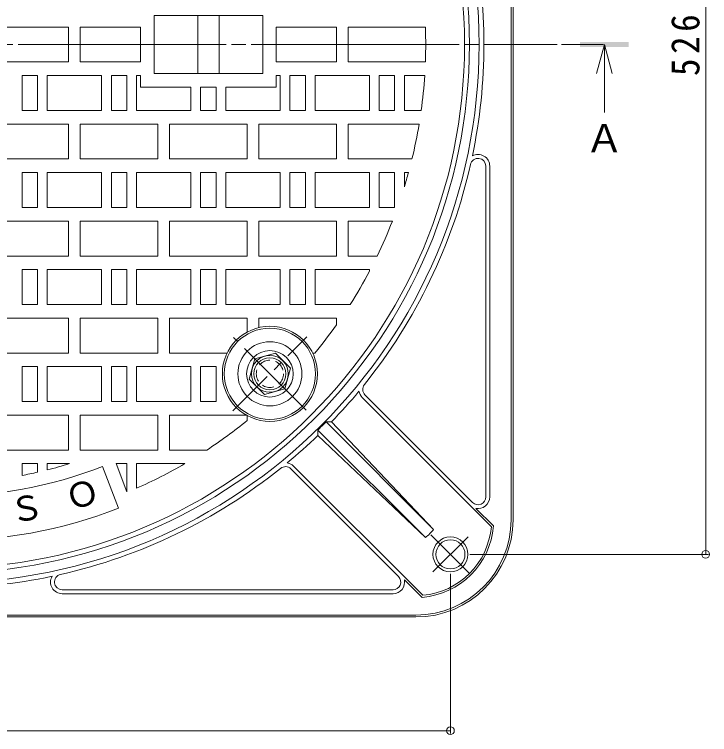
# Model space of a CAD drawing. Units: millimetres, scale not verified. Extents: x -839 to 950, y -677 to 661.
# Drawn here: x -310.8 to 47.4, y -79.3 to 291.8 of the extents above; entities that cross this region are included whole.
import ezdxf
from ezdxf.enums import TextEntityAlignment as Align

# ---------------------------------------------------------------- set-up
doc = ezdxf.new("R2010")
doc.units = ezdxf.units.MM
doc.header["$LTSCALE"] = 5
doc.header["$PDMODE"] = 32
doc.header["$PDSIZE"] = 4
for name, pattern in [('CHAIN1', [8, 5, -1, 1, -1]), ('CHAIN2', [12, 9, -1, 1, -1]), ('DASHED1', [1.8, 1.2, -0.6])]:
    doc.linetypes.add(name, pattern=pattern)
for name, color, linetype, lineweight in [('8-1', 2, 'Continuous', 9), ('8-2', 3, 'Continuous', 9), ('8-3', 4, 'Continuous', 9), ('8-4', 7, 'Continuous', 9), ('8-5', 7, 'Continuous', 9)]:
    doc.layers.add(name, color=color, linetype=linetype, lineweight=lineweight)
doc.layers.add('8-F', color=7, linetype='Continuous')
doc.styles.add('ＭＳ ゴシック', font='')
doc.styles.get('ＭＳ ゴシック').set_extended_font_data('MS Gothic')

msp = doc.modelspace()

# ---------------------------------------------------------------- linework, layer by layer
at = {"layer": '8-1'}
for p, q in [((-54.876, 31.321), (-54.876, 521.321)), ((-53.876, 31.321), (-53.876, 521.321)), ((-53.876, 31.321), (-53.876, 521.321)), ((-67.876, 43.162), (-67.876, 213.655)), ((-65.876, 43.162), (-65.876, 213.655)), ((-65.032, 27.833), (-131.58, 94.381)), ((-74.704, 40.333), (-130.165, 95.795)), ((-150.19, 81.878), (-147.382, 81.898)), ((-94.793, 26.481), (-150.19, 81.878)), ((-147.382, 81.898), (-94.793, 26.481)), ((-154.433, 77.636), (-154.453, 74.827)), ((-99.036, 22.239), (-154.453, 74.827)), ((-99.036, 22.239), (-154.433, 77.636)), ((-112.888, 2.15), (-168.349, 57.611)), ((-100.387, -7.522), (-166.935, 59.025)), ((-63.997, 28.212), (-73.066, 37.281)), ((-100.767, -8.558), (-109.836, 0.511)), ((-115.717, -4.679), (-286.21, -4.679)), ((-115.717, -6.679), (-286.21, -6.679)), ((-103.876, -17.679), (-348.876, -17.679)), ((-103.876, -18.679), (-593.876, -18.679))]:
    msp.add_line(p, q, dxfattribs=at)
at = {"layer": '8-1', "linetype": 'CHAIN2'}
for p, q in [((-76.082, 3.528), (-96.169, 23.615)), ((-95.176, 4.522), (-77.076, 22.621)), ((-95.176, 4.521), (-77.076, 22.621))]:
    msp.add_line(p, q, dxfattribs=at)
at = {"layer": '8-1'}
for radius in [9, 7.5, 7.5]:
    msp.add_circle((-86.126, 13.571), radius, dxfattribs=at)
for centre, radius, start, end in [((-348.876, 276.321), 277.5, 270, 90), ((-348.876, 276.321), 272.5, 270, 90), ((-348.876, 276.321), 280, 348.16119, 11.83881), ((-71.876, 213.655), 6, 360, 119.51584), ((-71.876, 213.655), 4, 0, 167.25252), ((-348.876, 276.321), 280, 321.2666, 347.25253), ((-127.337, 98.623), 4, 141.26646, 225), ((-348.876, 276.321), 280, 316.02319, 320.35794), ((-127.337, 98.623), 6, 189.0034, 225), ((-348.876, 276.321), 278, 314.3817, 315.6183), ((-348.876, 276.321), 280, 309.64204, 313.97681), ((-171.178, 54.782), 6, 45.0005, 80.9973), ((-348.876, 276.321), 280, 282.74748, 308.73338), ((-171.178, 54.782), 4, 45.00075, 128.73288), ((-71.876, 43.162), 4, 224.99925, 0), ((-71.876, 43.162), 6, 258.55814, 0), ((-103.876, 31.321), 50, 270, 0), ((-103.876, 31.321), 49, 270, 0), ((-103.876, 31.321), 50, 270, 0), ((-103.876, 31.321), 40, 274.45821, 355.54179), ((-103.876, 31.321), 39, 275.13161, 354.86839), ((-117.311, 44.756), 29, 309.06219, 320.93768), ((-348.876, 276.321), 280, 270, 281.83881), ((-286.21, -0.679), 6, 150.48416, 270), ((-286.21, -0.679), 4, 102.74748, 270), ((-115.717, -0.679), 4, 270, 45.00075), ((-115.717, -0.679), 6, 270, 11.44241)]:
    msp.add_arc(centre, radius, start, end, dxfattribs=at)
at = {"layer": '8-2'}
for p, q in [((-182.876, 291.321), (-238.876, 291.321)), ((-238.876, 276.321), (-238.876, 291.321)), ((-216.376, 291.321), (-216.376, 276.321)), ((-205.376, 291.321), (-205.376, 276.321)), ((-182.876, 291.321), (-182.876, 276.321)), ((-282.876, 285.321), (-322.875, 285.321)), ((-282.876, 285.321), (-282.876, 276.321)), ((-245.875, 285.321), (-276.875, 285.321)), ((-276.875, 285.321), (-276.875, 276.321)), ((-245.875, 285.321), (-245.875, 276.321)), ((-144.875, 285.321), (-175.876, 285.321)), ((-175.876, 276.321), (-175.876, 285.321)), ((-144.875, 285.321), (-144.875, 276.321)), ((-99.038, 285.321), (-138.875, 285.321)), ((-138.875, 276.321), (-138.875, 285.321)), ((-282.876, 267.321), (-282.876, 276.321)), ((-276.875, 267.321), (-276.875, 276.321)), ((-245.875, 267.321), (-245.875, 276.321)), ((-238.876, 276.321), (-238.876, 261.321)), ((-216.376, 261.321), (-216.376, 276.321)), ((-205.376, 261.321), (-205.376, 276.321)), ((-182.876, 261.321), (-182.876, 276.321)), ((-175.876, 276.321), (-175.876, 267.321)), ((-144.875, 267.321), (-144.875, 276.321)), ((-138.875, 276.321), (-138.875, 267.321)), ((-282.876, 267.321), (-322.875, 267.321)), ((-245.875, 267.321), (-276.875, 267.321)), ((-144.875, 267.321), (-175.876, 267.321)), ((-99.038, 267.321), (-138.875, 267.321)), ((-306.876, 242.321), (-306.876, 260.321)), ((-298.876, 260.321), (-306.876, 260.321)), ((-298.876, 242.321), (-298.876, 260.321)), ((-293.876, 242.321), (-293.876, 260.321)), ((-265.876, 260.321), (-293.876, 260.321)), ((-265.876, 242.321), (-265.876, 260.321)), ((-260.876, 242.321), (-260.876, 260.321)), ((-252.876, 260.321), (-260.876, 260.321)), ((-252.876, 242.321), (-252.876, 260.321)), ((-247.876, 242.321), (-247.876, 260.321)), ((-182.876, 261.321), (-238.876, 261.321)), ((-175.876, 254.321), (-175.876, 260.321)), ((-175.876, 260.321), (-173.876, 260.321)), ((-173.876, 242.321), (-173.876, 260.321)), ((-168.876, 242.321), (-168.876, 260.321)), ((-168.876, 260.321), (-160.876, 260.321)), ((-160.876, 242.321), (-160.876, 260.321)), ((-155.876, 242.321), (-155.876, 260.321)), ((-127.876, 260.321), (-155.876, 260.321)), ((-127.876, 242.321), (-127.876, 260.321)), ((-122.876, 242.321), (-122.876, 260.321)), ((-114.876, 260.321), (-122.876, 260.321)), ((-114.876, 242.321), (-114.876, 260.321)), ((-109.876, 242.321), (-109.876, 260.321)), ((-99.388, 260.321), (-109.876, 260.321)), ((-219.876, 254.321), (-245.876, 254.321)), ((-219.876, 242.321), (-219.876, 254.321)), ((-214.876, 242.321), (-214.876, 254.321)), ((-206.876, 254.321), (-214.876, 254.321)), ((-206.876, 242.321), (-206.876, 254.321)), ((-201.876, 242.321), (-201.876, 254.321)), ((-175.876, 254.321), (-201.876, 254.321)), ((-298.876, 242.321), (-306.876, 242.321)), ((-265.876, 242.321), (-293.876, 242.321)), ((-252.876, 242.321), (-260.876, 242.321)), ((-219.876, 242.321), (-247.876, 242.321)), ((-206.876, 242.321), (-214.876, 242.321)), ((-173.876, 242.321), (-201.876, 242.321)), ((-160.876, 242.321), (-168.876, 242.321)), ((-127.876, 242.321), (-155.876, 242.321)), ((-114.876, 242.321), (-122.876, 242.321)), ((-101.198, 242.321), (-109.876, 242.321)), ((-282.876, 235.321), (-322.875, 235.321)), ((-282.876, 217.321), (-282.876, 235.321)), ((-236.875, 235.321), (-276.875, 235.321)), ((-276.875, 217.321), (-276.875, 235.321)), ((-236.875, 217.321), (-236.875, 235.321)), ((-190.875, 235.321), (-230.875, 235.321)), ((-190.875, 217.321), (-190.875, 235.321)), ((-144.875, 235.321), (-184.875, 235.321)), ((-144.875, 217.321), (-144.875, 235.321)), ((-102.261, 235.321), (-138.875, 235.321)), ((-236.875, 217.321), (-276.875, 217.321)), ((-306.876, 192.321), (-306.876, 210.321)), ((-298.876, 210.321), (-306.876, 210.321)), ((-298.876, 192.321), (-298.876, 210.321)), ((-293.876, 192.321), (-293.876, 210.321)), ((-265.876, 210.321), (-293.876, 210.321)), ((-265.876, 192.321), (-265.876, 210.321)), ((-260.876, 192.321), (-260.876, 210.321)), ((-252.876, 210.321), (-260.876, 210.321)), ((-252.876, 192.321), (-252.876, 210.321)), ((-247.876, 192.321), (-247.876, 210.321)), ((-219.876, 210.321), (-247.876, 210.321)), ((-219.876, 192.321), (-219.876, 210.321)), ((-214.876, 192.321), (-214.876, 210.321)), ((-206.876, 210.321), (-214.876, 210.321)), ((-206.876, 192.321), (-206.876, 210.321)), ((-201.876, 192.321), (-201.876, 210.321)), ((-173.876, 210.321), (-201.876, 210.321)), ((-173.876, 192.321), (-173.876, 210.321)), ((-168.876, 192.321), (-168.876, 210.321)), ((-160.876, 210.321), (-168.876, 210.321)), ((-160.876, 192.321), (-160.876, 210.321)), ((-155.876, 192.321), (-155.876, 210.321)), ((-127.876, 210.321), (-155.876, 210.321)), ((-127.876, 192.321), (-127.876, 210.321)), ((-122.876, 192.321), (-122.876, 210.321)), ((-114.876, 210.321), (-122.876, 210.321)), ((-114.876, 192.321), (-114.876, 210.321)), ((-109.876, 202.978), (-109.876, 210.321)), ((-107.745, 210.321), (-109.876, 210.321)), ((-298.876, 192.321), (-306.876, 192.321)), ((-265.876, 192.321), (-293.876, 192.321)), ((-252.876, 192.321), (-260.876, 192.321)), ((-219.876, 192.321), (-247.876, 192.321)), ((-206.876, 192.321), (-214.876, 192.321)), ((-173.876, 192.321), (-201.876, 192.321)), ((-160.876, 192.321), (-168.876, 192.321)), ((-127.876, 192.321), (-155.876, 192.321)), ((-114.876, 192.321), (-122.876, 192.321)), ((-282.875, 185.321), (-322.876, 185.321)), ((-282.875, 167.321), (-282.875, 185.321)), ((-236.875, 185.321), (-276.875, 185.321)), ((-236.875, 167.321), (-236.875, 185.321)), ((-190.875, 185.321), (-230.875, 185.321)), ((-190.875, 167.321), (-190.875, 185.321)), ((-144.875, 185.321), (-184.875, 185.321)), ((-144.875, 167.321), (-144.875, 185.321)), ((-138.875, 167.321), (-138.875, 185.321)), ((-116.026, 185.321), (-138.875, 185.321)), ((-123.889, 167.321), (-138.875, 167.321)), ((-306.876, 142.321), (-306.876, 160.321)), ((-298.876, 160.321), (-306.876, 160.321)), ((-298.876, 142.321), (-298.876, 160.321)), ((-293.876, 142.321), (-293.876, 160.321)), ((-265.876, 160.321), (-293.876, 160.321)), ((-265.876, 142.321), (-265.876, 160.321)), ((-260.876, 142.321), (-260.876, 160.321)), ((-252.876, 160.321), (-260.876, 160.321)), ((-252.876, 142.321), (-252.876, 160.321)), ((-247.876, 142.321), (-247.876, 160.321)), ((-219.876, 160.321), (-247.876, 160.321)), ((-219.876, 142.321), (-219.876, 160.321)), ((-214.876, 142.321), (-214.876, 160.321)), ((-206.876, 160.321), (-214.876, 160.321)), ((-206.876, 142.321), (-206.876, 160.321)), ((-201.876, 142.321), (-201.876, 160.321)), ((-168.876, 142.321), (-168.876, 160.321)), ((-160.876, 160.321), (-168.876, 160.321)), ((-160.876, 142.321), (-160.876, 160.321)), ((-155.876, 142.321), (-155.876, 160.321)), ((-127.876, 160.321), (-155.876, 160.321)), ((-127.876, 159.449), (-127.876, 160.321)), ((-298.876, 142.321), (-306.876, 142.321)), ((-265.876, 142.321), (-293.876, 142.321)), ((-252.876, 142.321), (-260.876, 142.321)), ((-219.876, 142.321), (-247.876, 142.321)), ((-206.876, 142.321), (-214.876, 142.321)), ((-173.876, 142.321), (-201.876, 142.321)), ((-160.876, 142.321), (-168.876, 142.321)), ((-137.822, 142.321), (-155.876, 142.321)), ((-282.875, 135.321), (-322.876, 135.321)), ((-282.875, 117.321), (-282.875, 135.321)), ((-236.875, 135.321), (-276.875, 135.321)), ((-236.875, 117.321), (-236.875, 135.321)), ((-230.875, 117.321), (-230.875, 135.321)), ((-190.875, 135.321), (-230.875, 135.321)), ((-190.875, 128.139), (-190.875, 135.321)), ((-184.875, 130.442), (-184.875, 135.321)), ((-144.875, 135.321), (-184.875, 135.321)), ((-144.875, 131.809), (-144.875, 135.321)), ((-201.207, 117.321), (-230.875, 117.321)), ((-155.954, 117.321), (-157.132, 117.321)), ((-306.876, 92.32), (-306.876, 110.321)), ((-298.876, 110.321), (-306.876, 110.321)), ((-298.876, 92.32), (-298.876, 110.321)), ((-293.876, 92.32), (-293.876, 110.321)), ((-265.876, 110.321), (-293.876, 110.321)), ((-265.876, 92.32), (-265.876, 110.321)), ((-260.876, 92.32), (-260.876, 110.321)), ((-252.876, 110.321), (-260.876, 110.321)), ((-252.876, 92.32), (-252.876, 110.321)), ((-247.876, 92.32), (-247.876, 110.321)), ((-219.876, 110.321), (-247.876, 110.321)), ((-219.876, 92.32), (-219.876, 110.321)), ((-206.876, 110.321), (-214.876, 110.321)), ((-206.876, 92.32), (-206.876, 110.321)), ((-298.876, 92.32), (-306.876, 92.32)), ((-265.876, 92.32), (-293.876, 92.32)), ((-252.876, 92.32), (-260.876, 92.32)), ((-219.876, 92.32), (-247.876, 92.32)), ((-282.875, 85.32), (-322.876, 85.32)), ((-282.875, 67.32), (-282.875, 85.32)), ((-236.875, 85.32), (-276.875, 85.32)), ((-236.875, 67.32), (-236.875, 85.32)), ((-191.284, 85.32), (-230.875, 85.32)), ((-190.875, 82.579), (-190.875, 85.093)), ((-298.876, 60.32), (-306.876, 60.32)), ((-306.876, 54.258), (-306.876, 60.32)), ((-298.876, 55.922), (-298.876, 60.32)), ((-293.876, 57.116), (-293.876, 60.32)), ((-282.396, 60.32), (-293.876, 60.32)), ((-252.876, 60.32), (-258.462, 60.32)), ((-252.876, 45.767), (-258.462, 60.32)), ((-252.876, 45.767), (-252.876, 60.32)), ((-247.876, 47.631), (-247.876, 60.32)), ((-223.005, 60.32), (-247.876, 60.32)), ((-257.133, 37.325), (-265.376, 58.797))]:
    msp.add_line(p, q, dxfattribs=at)
at = {"layer": '8-2', "linetype": 'CHAIN2'}
for p, q in [((-666.643, 276.321), (-31.108, 276.321)), ((-160.406, 87.852), (-197.934, 125.38))]:
    msp.add_line(p, q, dxfattribs=at)
at = {"layer": '8-2', "linetype": 'CHAIN1'}
msp.add_line((-198.251, 87.534), (-160.088, 125.697), dxfattribs=at)
at = {"layer": '8-2'}
for points in [[(-245.875, 254.321), (-245.875, 260.321), (-247.876, 260.321)], [(-282.876, 217.321), (-322.875, 217.321), (-322.875, 235.321)], [(-190.875, 217.321), (-230.875, 217.321), (-230.875, 235.321)], [(-144.875, 217.321), (-184.875, 217.321), (-184.875, 235.321)], [(-105.937, 217.321), (-138.875, 217.321), (-138.875, 235.321)], [(-282.875, 167.321), (-322.876, 167.321), (-322.876, 185.321)], [(-236.875, 167.321), (-276.875, 167.321), (-276.875, 185.321)], [(-190.875, 167.321), (-230.875, 167.321), (-230.875, 185.321)], [(-144.875, 167.321), (-184.875, 167.321), (-184.875, 185.321)], [(-173.876, 142.321), (-173.876, 160.321), (-201.876, 160.321)], [(-282.875, 117.321), (-322.876, 117.321), (-322.876, 135.321)], [(-236.875, 117.321), (-276.875, 117.321), (-276.875, 135.321)], [(-206.876, 92.32), (-214.876, 92.32), (-214.876, 110.321)], [(-282.875, 67.32), (-322.876, 67.32), (-322.876, 85.32)], [(-236.875, 67.32), (-276.875, 67.32), (-276.875, 85.32)], [(-211.695, 67.32), (-230.875, 67.32), (-230.875, 85.32)]]:
    msp.add_lwpolyline(points, dxfattribs=at)
for centre, radius in [((-348.876, 276.321), 270), ((-179.17, 106.616), 24.5), ((-179.17, 106.616), 23.5), ((-179.17, 106.616), 16.5)]:
    msp.add_circle(centre, radius, dxfattribs=at)
at = {"layer": '8-2', "linetype": 'DASHED1'}
msp.add_circle((-179.17, 106.616), 7, dxfattribs=at)
at = {"layer": '8-2'}
for radius, start, end in [(250, 0, 2.06307), (250, 357.93693, 0), (250, 352.18352, 356.33054), (250, 346.34935, 350.56081), (250, 342.93997, 344.69237), (250, 334.15092, 338.65382), (250, 327.58806, 332.12849), (250, 320.50565, 324.68645), (250, 303.27943, 309.19788), (226, 284.08507, 287.10695), (250, 293.82841, 300.23076), (233, 249, 291.00002), (226, 280.71013, 282.78178), (256, 249, 291)]:
    msp.add_arc((-348.876, 276.321), radius, start, end, dxfattribs=at)
at = {"layer": '8-3', "color": 2}
for p, q in [((-176.331, 117.211), (-186.927, 114.372)), ((-168.574, 109.455), (-176.331, 117.211)), ((-186.927, 114.372), (-189.766, 103.776)), ((-171.413, 98.859), (-168.574, 109.455)), ((-189.766, 103.776), (-182.009, 96.02)), ((-182.009, 96.02), (-171.413, 98.859))]:
    msp.add_line(p, q, dxfattribs=at)
at = {"layer": '8-3'}
msp.add_circle((-179.17, 106.616), 12, dxfattribs=at)
msp.add_circle((-179.17, 106.616), 12, dxfattribs=at)
at = {"layer": '8-3', "color": 2}
for radius in [9.5, 8.25]:
    msp.add_circle((-179.17, 106.616), radius, dxfattribs=at)
at = {"layer": '8-4'}
for p, q in [((45.427, 539.071), (45.427, 13.571)), ((46.927, 13.571), (-76.126, 13.571)), ((-86.126, -78.788), (-86.126, 3.571)), ((-611.626, -77.288), (-86.126, -77.288))]:
    msp.add_line(p, q, dxfattribs=at)
for p in [(45.427, 13.571), (-86.126, -77.288)]:
    msp.add_point(p, dxfattribs=at)
at = {"layer": '8-5', "color": 4, "linetype": 'CHAIN1'}
msp.add_line((-348.876, 276.321), (-7.215, 276.321), dxfattribs=at)
at = {"layer": '8-5', "color": 4}
for q in [(-10.798, 261.321), (-6.798, 241.321), (-2.798, 261.321)]:
    msp.add_line((-6.798, 276.321), q, dxfattribs=at)
msp.add_solid([(-19.298, 275.071), (5.702, 275.071), (-19.298, 277.571), (5.702, 277.571)], dxfattribs=at)

# ---------------------------------------------------------------- texts
at = {"layer": '8-4', "color": 2, "insert": (42.427, 260.071), "char_height": 14.66, "attachment_point": 7, "rotation": 90, "style": 'ＭＳ ゴシック'}
msp.add_mtext('\\T1.27;\\W0.9;526', dxfattribs=at)
at = {"layer": '8-5', "color": 2, "style": 'ＭＳ ゴシック'}
msp.add_text('Ａ', height=14.66, dxfattribs=at).set_placement((-16.798, 216.321), align=Align.BOTTOM_LEFT)
at = {"layer": '8-F', "style": 'ＭＳ ゴシック'}
for s, rotation, p in [('Ｏ', 17.5, (-281.066, 32.161)), ('Ｓ', 10.5, (-311.328, 25.717))]:
    msp.add_text(s, height=12.83, rotation=rotation, dxfattribs=at).set_placement(p, align=Align.BOTTOM_LEFT)

doc.saveas('drawing.dxf')
